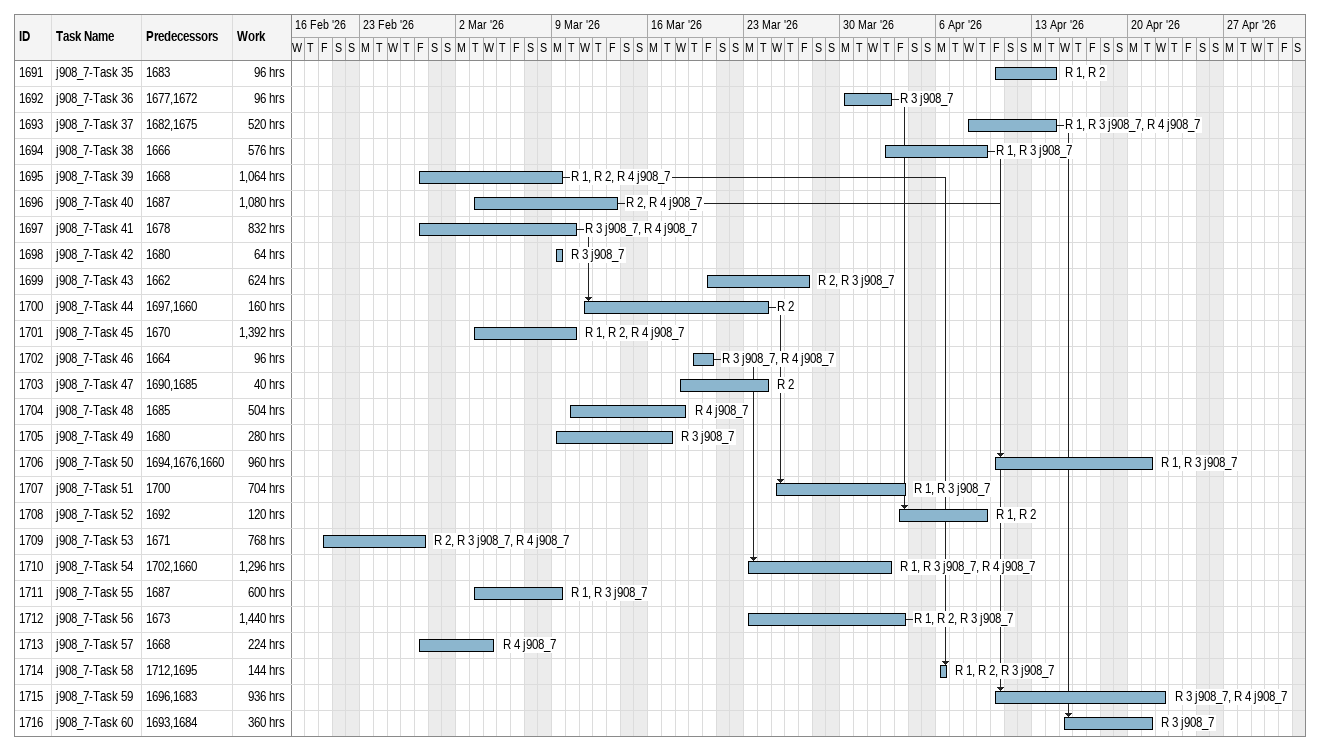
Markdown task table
| ID | Task | Start | Finish | Predecessors | Resources | Work (h) |
|---|---|---|---|---|---|---|
| 1691 | j908_7-Task 35 | 2026-04-10 | 2026-04-14 | 1683 | R 1, R 2 | 96 |
| 1692 | j908_7-Task 36 | 2026-03-30 | 2026-04-02 | 1677, 1672 | R 3 j908_7 | 96 |
| 1693 | j908_7-Task 37 | 2026-04-08 | 2026-04-14 | 1682, 1675 | R 1, R 3 j908_7, R 4 j908_7 | 520 |
| 1694 | j908_7-Task 38 | 2026-04-02 | 2026-04-09 | 1666 | R 1, R 3 j908_7 | 576 |
| 1695 | j908_7-Task 39 | 2026-02-27 | 2026-03-09 | 1668 | R 1, R 2, R 4 j908_7 | 1064 |
| 1696 | j908_7-Task 40 | 2026-03-03 | 2026-03-13 | 1687 | R 2, R 4 j908_7 | 1080 |
| 1697 | j908_7-Task 41 | 2026-02-27 | 2026-03-10 | 1678 | R 3 j908_7, R 4 j908_7 | 832 |
| 1698 | j908_7-Task 42 | 2026-03-09 | 2026-03-09 | 1680 | R 3 j908_7 | 64 |
| 1699 | j908_7-Task 43 | 2026-03-20 | 2026-03-27 | 1662 | R 2, R 3 j908_7 | 624 |
| 1700 | j908_7-Task 44 | 2026-03-11 | 2026-03-24 | 1697, 1660 | R 2 | 160 |
| 1701 | j908_7-Task 45 | 2026-03-03 | 2026-03-10 | 1670 | R 1, R 2, R 4 j908_7 | 1392 |
| 1702 | j908_7-Task 46 | 2026-03-19 | 2026-03-20 | 1664 | R 3 j908_7, R 4 j908_7 | 96 |
| 1703 | j908_7-Task 47 | 2026-03-18 | 2026-03-24 | 1690, 1685 | R 2 | 40 |
| 1704 | j908_7-Task 48 | 2026-03-10 | 2026-03-18 | 1685 | R 4 j908_7 | 504 |
| 1705 | j908_7-Task 49 | 2026-03-09 | 2026-03-17 | 1680 | R 3 j908_7 | 280 |
| 1706 | j908_7-Task 50 | 2026-04-10 | 2026-04-21 | 1694, 1676, 1660 | R 1, R 3 j908_7 | 960 |
| 1707 | j908_7-Task 51 | 2026-03-25 | 2026-04-03 | 1700 | R 1, R 3 j908_7 | 704 |
| 1708 | j908_7-Task 52 | 2026-04-03 | 2026-04-09 | 1692 | R 1, R 2 | 120 |
| 1709 | j908_7-Task 53 | 2026-02-20 | 2026-02-27 | 1671 | R 2, R 3 j908_7, R 4 j908_7 | 768 |
| 1710 | j908_7-Task 54 | 2026-03-23 | 2026-04-02 | 1702, 1660 | R 1, R 3 j908_7, R 4 j908_7 | 1296 |
| 1711 | j908_7-Task 55 | 2026-03-03 | 2026-03-09 | 1687 | R 1, R 3 j908_7 | 600 |
| 1712 | j908_7-Task 56 | 2026-03-23 | 2026-04-03 | 1673 | R 1, R 2, R 3 j908_7 | 1440 |
| 1713 | j908_7-Task 57 | 2026-02-27 | 2026-03-04 | 1668 | R 4 j908_7 | 224 |
| 1714 | j908_7-Task 58 | 2026-04-06 | 2026-04-06 | 1712, 1695 | R 1, R 2, R 3 j908_7 | 144 |
| 1715 | j908_7-Task 59 | 2026-04-10 | 2026-04-22 | 1696, 1683 | R 3 j908_7, R 4 j908_7 | 936 |
| 1716 | j908_7-Task 60 | 2026-04-15 | 2026-04-21 | 1693, 1684 | R 3 j908_7 | 360 |
